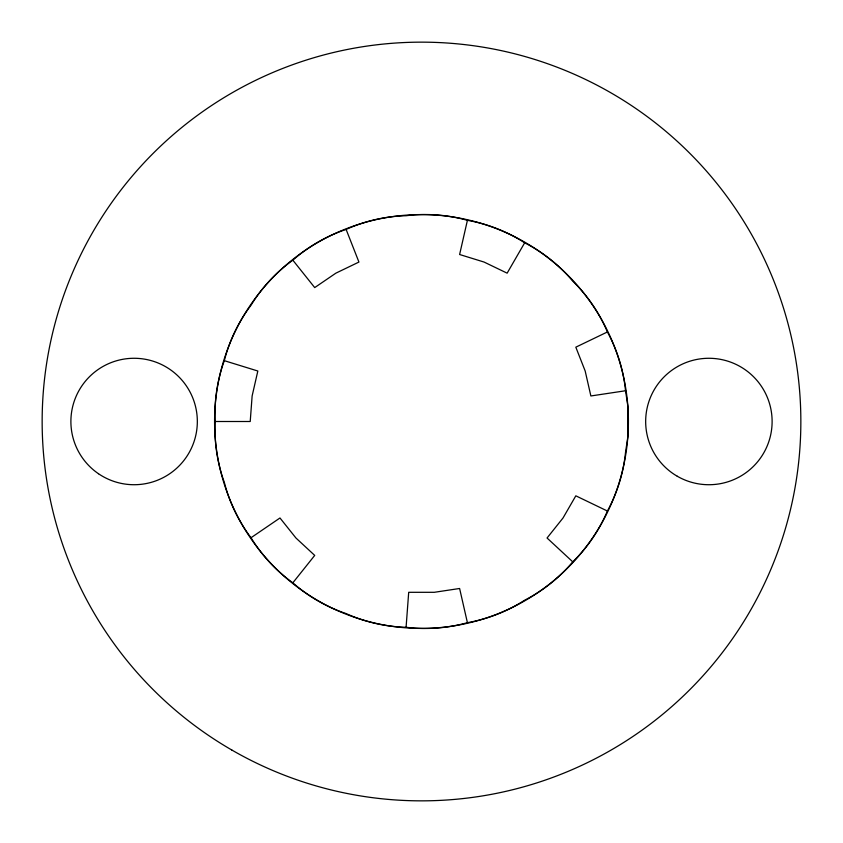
<?xml version="1.0" encoding="UTF-8"?>
<svg xmlns="http://www.w3.org/2000/svg" width="843" height="843" viewBox="0 0 843 843"><rect width="100%" height="100%" fill="white"/><g stroke="black" fill="none" stroke-linecap="round" stroke-linejoin="round"><path stroke-width="1.26" d="M406.084 627.266L408.697 592.302L434.303 592.302L459.614 588.488L467.412 622.671A155.238 155.238 0 0 0 524.673 600.195A155.238 155.238 0 0 0 572.755 561.849A155.238 155.238 0 0 0 607.403 511.027A155.238 155.238 0 0 0 625.538 452.248L627.835 436.959L627.835 406.041L625.538 390.752A155.238 155.238 0 0 0 607.403 331.973A155.238 155.238 0 0 0 572.755 281.151A155.238 155.238 0 0 0 524.673 242.805A155.238 155.238 0 0 0 467.412 220.329A155.238 155.238 0 0 0 406.084 215.734A155.238 155.238 0 0 0 346.115 229.422A155.238 155.238 0 0 0 292.848 260.181A155.238 155.238 0 0 0 251.014 305.261A155.238 155.238 0 0 0 224.322 360.678A155.238 155.238 0 0 0 215.165 421.5A155.238 155.238 0 0 0 224.322 482.322A155.238 155.238 0 0 0 251.014 537.739A155.238 155.238 0 0 0 292.848 582.819A155.238 155.238 0 0 0 346.115 613.578A155.238 155.238 0 0 0 406.084 627.266A155.238 155.238 0 0 0 467.412 622.671M467.412 220.329L459.614 254.512L484.072 262.057L507.138 273.164L524.673 242.805M292.848 582.819L314.713 555.411L295.946 538.003L279.981 517.981L251.014 537.739M607.403 331.973L575.822 347.179L585.179 371.015L590.869 395.968L625.538 390.752M215.165 421.5L250.223 421.5L252.131 395.968L257.832 371.015L224.322 360.678M607.403 511.027L575.822 495.821L563.019 517.992L547.054 538.003L572.755 561.849M292.848 260.181L314.713 287.589L335.862 273.164L358.928 262.057L346.115 229.422M304.934 592.46A206.914 206.914 0 0 0 627.835 436.959A206.914 206.914 0 0 0 331.721 235.071A206.914 206.914 0 0 0 304.934 592.46M231.825 750.028A379.35 379.35 0 0 0 800.85 421.5A379.35 379.35 0 0 0 231.825 92.972A379.35 379.35 0 0 0 231.825 750.028M677.277 476.253A63.225 63.225 0 0 0 772.114 421.5A63.225 63.225 0 0 0 677.277 366.747A63.225 63.225 0 0 0 677.277 476.253M98.494 473.734A63.225 63.225 0 0 0 197.157 426.221A63.225 63.225 0 0 0 106.682 364.534A63.225 63.225 0 0 0 98.494 473.734"/></g></svg>
